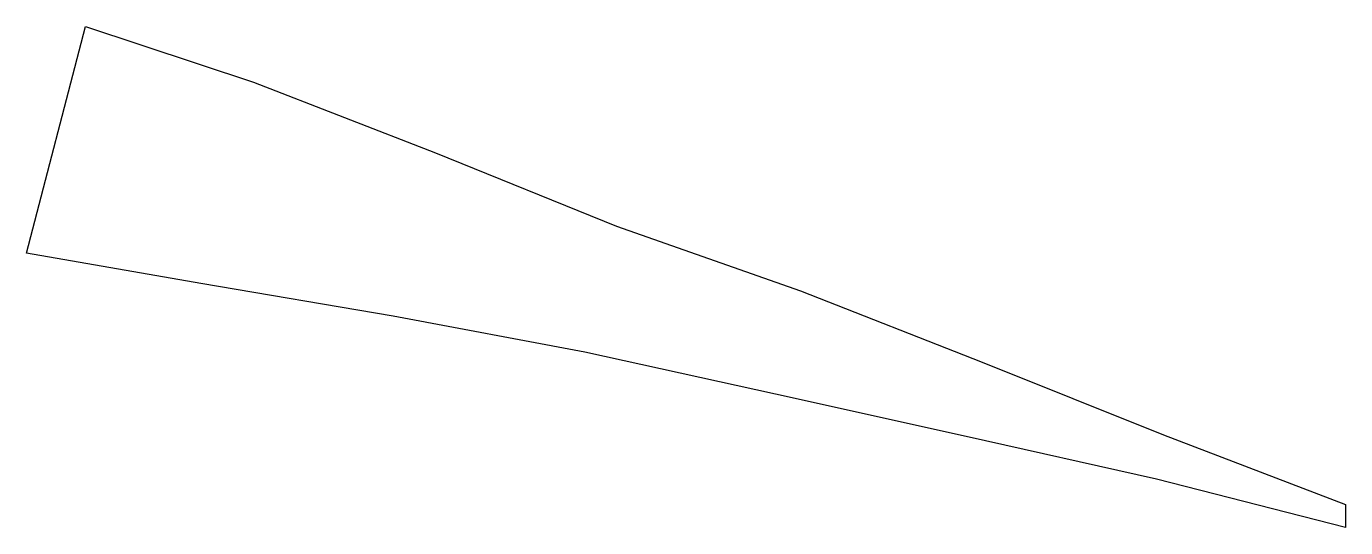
# Model space of a CAD drawing. Header units: metres. Extents: x 1001.1 to 1050, y -0.4 to 18.2.
import ezdxf

# ---------------------------------------------------------------- set-up
doc = ezdxf.new("R2010")
doc.units = ezdxf.units.M
doc.layers.add('PART', color=7, linetype='Continuous')

msp = doc.modelspace()

# ---------------------------------------------------------------- linework, layer by layer
at = {"layer": 'PART'}
msp.add_lwpolyline([(1050, -0.426), (1042.987, 1.367), (1035.924, 2.956), (1028.855, 4.519), (1021.785, 6.074), (1014.672, 7.416), (1007.534, 8.628), (1001.067, 9.753), (1003.261, 18.157), (1009.495, 16.088), (1016.243, 13.469), (1022.952, 10.753), (1029.78, 8.349), (1036.52, 5.708), (1043.239, 3.014), (1050, 0.427), (1050, -0.426)], close=True, dxfattribs=at)

doc.saveas('drawing.dxf')
